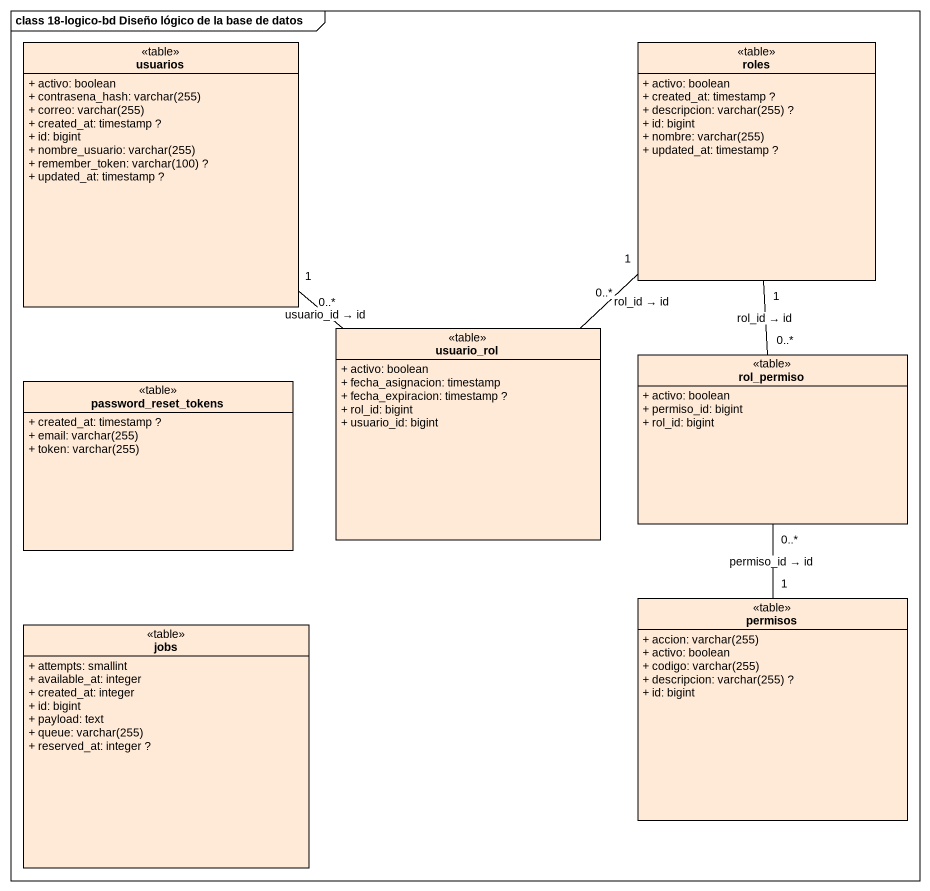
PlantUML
@startuml
mainframe class 18-logico-bd Diseño lógico de la base de datos
hide circle
hide empty members
skinparam classAttributeIconSize 0
class usuarios <<table>> #FFEAD7 {
  + activo: boolean
  {field} + contrasena_hash: varchar(255)
  {field} + correo: varchar(255)
  + created_at: timestamp ?
  + id: bigint
  {field} + nombre_usuario: varchar(255)
  {field} + remember_token: varchar(100) ?
  + updated_at: timestamp ?
}
class roles <<table>> #FFEAD7 {
  + activo: boolean
  + created_at: timestamp ?
  {field} + descripcion: varchar(255) ?
  + id: bigint
  {field} + nombre: varchar(255)
  + updated_at: timestamp ?
}
class usuario_rol <<table>> #FFEAD7 {
  + activo: boolean
  + fecha_asignacion: timestamp
  + fecha_expiracion: timestamp ?
  + rol_id: bigint
  + usuario_id: bigint
}
class rol_permiso <<table>> #FFEAD7 {
  + activo: boolean
  + permiso_id: bigint
  + rol_id: bigint
}
class password_reset_tokens <<table>> #FFEAD7 {
  + created_at: timestamp ?
  {field} + email: varchar(255)
  {field} + token: varchar(255)
}
class jobs <<table>> #FFEAD7 {
  + attempts: smallint
  + available_at: integer
  + created_at: integer
  + id: bigint
  + payload: text
  {field} + queue: varchar(255)
  + reserved_at: integer ?
}
class permisos <<table>> #FFEAD7 {
  {field} + accion: varchar(255)
  + activo: boolean
  {field} + codigo: varchar(255)
  {field} + descripcion: varchar(255) ?
  + id: bigint
}
usuario_rol "0..*" -up- "1" usuarios : usuario_id → id
usuario_rol "0..*" -up- "1" roles : rol_id → id
rol_permiso "0..*" -up- "1" roles : rol_id → id
rol_permiso "0..*" -- "1" permisos : permiso_id → id
@enduml
